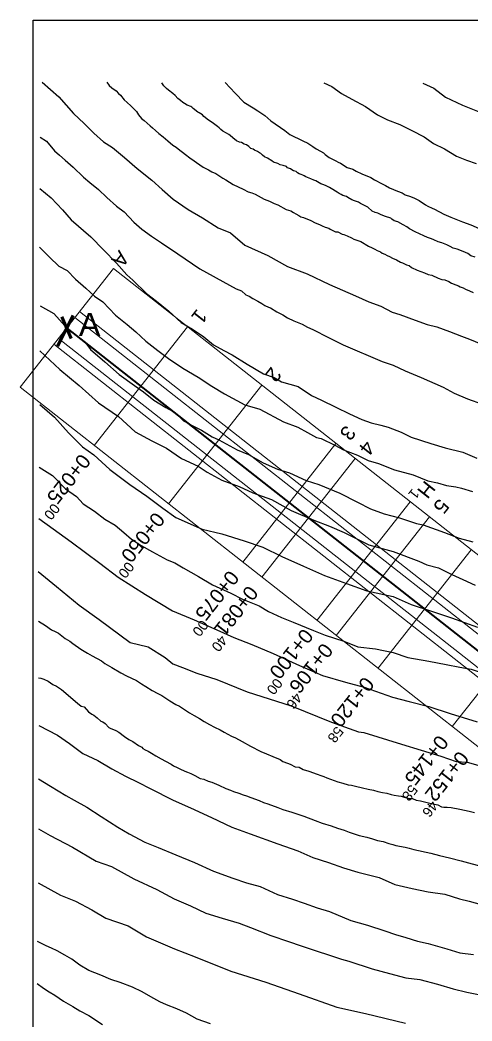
# Model space of a CAD drawing. Header units: millimetres. Extents: x 19067981 to 38137102, y 2652003 to 2652615.
# Drawn here: x 19068697.23 to 19068703.22, y 2652353.03 to 2652366.3 of the extents above; entities that cross this region are included whole.
import ezdxf

# ---------------------------------------------------------------- set-up
doc = ezdxf.new("R2010")
doc.units = ezdxf.units.MM
doc.layers.add('kurp', color=94, linetype='Continuous')
doc.layers.add('Layer1', color=7, linetype='Continuous', lineweight=50)
doc.styles.get("Standard").update_dxf_attribs({"font": 'arial.ttf'})

msp = doc.modelspace()

# ---------------------------------------------------------------- linework, layer by layer
for points in [[(19068697.403, 2652366.299), (19068725.922, 2652366.299), (19068725.922, 2652346.087), (19068697.403, 2652346.087), (19068697.403, 2652366.299)], [(19068697.525, 2652365.477), (19068697.743, 2652365.283), (19068697.937, 2652365.062), (19068698.08, 2652364.926), (19068698.209, 2652364.801), (19068698.338, 2652364.685), (19068698.454, 2652364.609), (19068698.614, 2652364.476), (19068698.784, 2652364.333), (19068698.978, 2652364.177), (19068699.114, 2652364.055), (19068699.261, 2652363.926), (19068699.458, 2652363.79), (19068699.648, 2652363.678), (19068699.853, 2652363.547), (19068700.02, 2652363.479), (19068700.207, 2652363.316), (19068700.513, 2652363.177), (19068700.775, 2652363.034), (19068701.034, 2652362.934), (19068701.33, 2652362.793), (19068701.675, 2652362.643), (19068701.851, 2652362.564), (19068702.01, 2652362.505), (19068702.158, 2652362.426), (19068702.259, 2652362.395), (19068702.463, 2652362.321), (19068702.624, 2652362.263), (19068702.751, 2652362.234), (19068702.919, 2652362.169), (19068703.077, 2652362.108), (19068703.183, 2652362.069), (19068703.432, 2652361.966)], [(19068698.379, 2652365.474), (19068698.412, 2652365.432), (19068698.445, 2652365.402), (19068698.503, 2652365.362), (19068698.536, 2652365.327), (19068698.561, 2652365.304), (19068698.61, 2652365.242), (19068698.651, 2652365.206), (19068698.7, 2652365.16), (19068698.773, 2652365.085), (19068698.801, 2652365.041), (19068698.84, 2652364.996), (19068698.876, 2652364.966), (19068698.956, 2652364.899), (19068698.986, 2652364.869), (19068699.024, 2652364.834), (19068699.067, 2652364.797), (19068699.127, 2652364.75), (19068699.189, 2652364.698), (19068699.253, 2652364.642), (19068699.299, 2652364.614), (19068699.324, 2652364.591), (19068699.423, 2652364.516), (19068699.481, 2652364.472), (19068699.536, 2652364.432), (19068699.569, 2652364.41), (19068699.656, 2652364.349), (19068699.727, 2652364.313), (19068699.772, 2652364.288), (19068699.824, 2652364.263), (19068699.875, 2652364.23), (19068699.918, 2652364.203), (19068699.956, 2652364.179), (19068700.055, 2652364.121), (19068700.121, 2652364.088), (19068700.184, 2652364.056), (19068700.25, 2652364.021), (19068700.3, 2652364.01), (19068700.343, 2652363.989), (19068700.464, 2652363.925), (19068700.536, 2652363.9), (19068700.595, 2652363.866), (19068700.643, 2652363.851), (19068700.754, 2652363.789), (19068700.815, 2652363.769), (19068700.852, 2652363.746), (19068700.882, 2652363.732), (19068700.922, 2652363.707), (19068700.951, 2652363.691), (19068700.985, 2652363.682), (19068701.083, 2652363.642), (19068701.141, 2652363.609), (19068701.198, 2652363.587), (19068701.234, 2652363.573), (19068701.273, 2652363.555), (19068701.322, 2652363.54), (19068701.338, 2652363.528), (19068701.407, 2652363.492), (19068701.44, 2652363.491), (19068701.497, 2652363.461), (19068701.518, 2652363.457), (19068701.563, 2652363.437), (19068701.62, 2652363.413), (19068701.651, 2652363.394), (19068701.691, 2652363.382), (19068701.744, 2652363.363), (19068701.846, 2652363.302), (19068701.896, 2652363.282), (19068701.928, 2652363.261), (19068701.959, 2652363.244), (19068702.004, 2652363.226), (19068702.025, 2652363.21), (19068702.064, 2652363.198), (19068702.093, 2652363.177), (19068702.123, 2652363.167), (19068702.164, 2652363.144), (19068702.215, 2652363.12), (19068702.269, 2652363.09), (19068702.296, 2652363.082), (19068702.324, 2652363.067), (19068702.348, 2652363.056), (19068702.384, 2652363.044), (19068702.414, 2652363.02), (19068702.491, 2652362.983), (19068702.588, 2652362.947), (19068702.637, 2652362.927), (19068702.683, 2652362.917), (19068702.767, 2652362.879), (19068702.816, 2652362.862), (19068702.856, 2652362.855), (19068702.911, 2652362.832), (19068702.944, 2652362.811), (19068703.001, 2652362.788), (19068703.036, 2652362.774), (19068703.061, 2652362.765), (19068703.1, 2652362.75), (19068703.129, 2652362.733), (19068703.183, 2652362.711), (19068703.231, 2652362.686)], [(19068699.946, 2652365.47), (19068700.081, 2652365.33), (19068700.196, 2652365.212), (19068700.318, 2652365.134), (19068700.381, 2652365.094), (19068700.474, 2652365.034), (19068700.552, 2652364.961), (19068700.736, 2652364.833), (19068700.805, 2652364.784), (19068700.977, 2652364.697), (19068701.041, 2652364.665), (19068701.108, 2652364.621), (19068701.151, 2652364.594), (19068701.21, 2652364.563), (19068701.248, 2652364.538), (19068701.271, 2652364.515), (19068701.325, 2652364.479), (19068701.411, 2652364.432), (19068701.446, 2652364.415), (19068701.473, 2652364.401), (19068701.563, 2652364.346), (19068701.639, 2652364.321), (19068701.682, 2652364.294), (19068701.758, 2652364.261), (19068701.876, 2652364.211), (19068701.925, 2652364.18), (19068702.026, 2652364.13), (19068702.07, 2652364.108), (19068702.125, 2652364.074), (19068702.229, 2652364.031), (19068702.291, 2652364.008), (19068702.33, 2652363.983), (19068702.403, 2652363.961), (19068702.455, 2652363.936), (19068702.515, 2652363.907), (19068702.599, 2652363.851), (19068702.63, 2652363.831), (19068702.688, 2652363.806), (19068702.721, 2652363.792), (19068702.841, 2652363.727), (19068702.937, 2652363.687), (19068703.003, 2652363.66), (19068703.092, 2652363.623), (19068703.2, 2652363.586), (19068703.31, 2652363.538)], [(19068701.255, 2652365.467), (19068701.36, 2652365.42), (19068701.487, 2652365.324), (19068701.625, 2652365.25), (19068701.807, 2652365.152), (19068701.965, 2652365.042), (19068702.097, 2652364.978), (19068702.261, 2652364.916), (19068702.418, 2652364.836), (19068702.581, 2652364.753), (19068702.708, 2652364.661), (19068702.85, 2652364.591), (19068703.012, 2652364.494), (19068703.145, 2652364.444), (19068703.272, 2652364.396)], [(19068702.566, 2652365.463), (19068702.712, 2652365.395), (19068702.866, 2652365.276), (19068703.091, 2652365.172), (19068703.355, 2652365.064)], [(19068697.496, 2652364.748), (19068697.583, 2652364.694), (19068697.689, 2652364.567), (19068697.752, 2652364.507), (19068697.829, 2652364.444), (19068697.936, 2652364.349), (19068698.071, 2652364.218), (19068698.157, 2652364.146), (19068698.268, 2652364.055), (19068698.38, 2652363.949), (19068698.509, 2652363.831), (19068698.611, 2652363.755), (19068698.736, 2652363.62), (19068698.844, 2652363.528), (19068698.974, 2652363.434), (19068699.104, 2652363.345), (19068699.32, 2652363.199), (19068699.614, 2652363), (19068700.006, 2652362.787), (19068700.092, 2652362.737), (19068700.163, 2652362.708), (19068700.22, 2652362.658), (19068700.267, 2652362.638), (19068700.314, 2652362.607), (19068700.379, 2652362.572), (19068700.435, 2652362.544), (19068700.474, 2652362.514), (19068700.522, 2652362.495), (19068700.546, 2652362.483), (19068700.631, 2652362.433), (19068700.709, 2652362.39), (19068700.772, 2652362.35), (19068700.858, 2652362.311), (19068700.966, 2652362.27), (19068701.037, 2652362.228), (19068701.108, 2652362.198), (19068701.316, 2652362.09), (19068701.512, 2652361.992), (19068702.025, 2652361.774), (19068702.17, 2652361.723), (19068702.33, 2652361.651), (19068702.544, 2652361.559), (19068702.834, 2652361.431), (19068702.98, 2652361.352), (19068703.157, 2652361.277), (19068703.353, 2652361.209)], [(19068697.495, 2652364.068), (19068697.642, 2652363.941), (19068697.793, 2652363.784), (19068697.91, 2652363.653), (19068698.168, 2652363.425), (19068698.335, 2652363.254), (19068698.508, 2652363.077), (19068698.645, 2652362.92), (19068698.723, 2652362.853), (19068698.905, 2652362.676), (19068699.04, 2652362.572), (19068699.203, 2652362.441), (19068699.367, 2652362.292), (19068699.517, 2652362.201), (19068699.664, 2652362.101), (19068699.793, 2652361.993), (19068699.929, 2652361.921), (19068700.038, 2652361.862), (19068700.241, 2652361.737), (19068700.454, 2652361.609), (19068700.598, 2652361.559), (19068700.693, 2652361.505), (19068700.912, 2652361.442), (19068701.089, 2652361.323), (19068701.222, 2652361.261), (19068701.414, 2652361.166), (19068701.596, 2652361.08), (19068701.757, 2652361.004), (19068701.882, 2652360.96), (19068702.011, 2652360.93), (19068702.104, 2652360.902), (19068702.276, 2652360.836), (19068702.409, 2652360.771), (19068702.669, 2652360.685), (19068702.861, 2652360.629), (19068703.096, 2652360.57), (19068703.282, 2652360.492)], [(19068697.496, 2652362.512), (19068697.68, 2652362.41), (19068697.863, 2652362.201), (19068698.088, 2652362.033), (19068698.164, 2652361.931), (19068698.353, 2652361.769), (19068698.546, 2652361.601), (19068698.746, 2652361.454), (19068698.865, 2652361.369), (19068699.003, 2652361.259), (19068699.16, 2652361.165), (19068699.29, 2652361.092), (19068699.397, 2652360.986), (19068699.526, 2652360.915), (19068699.636, 2652360.861), (19068699.777, 2652360.775), (19068699.864, 2652360.734), (19068700.105, 2652360.604), (19068700.255, 2652360.54), (19068700.451, 2652360.429), (19068700.64, 2652360.348), (19068700.801, 2652360.296), (19068701.018, 2652360.194), (19068701.19, 2652360.144), (19068701.466, 2652360.027), (19068701.702, 2652359.908), (19068701.87, 2652359.819), (19068702.055, 2652359.755), (19068702.258, 2652359.699), (19068702.483, 2652359.625), (19068702.57, 2652359.609), (19068702.854, 2652359.506), (19068703.046, 2652359.432), (19068703.229, 2652359.381)], [(19068697.492, 2652361.916), (19068697.76, 2652361.669), (19068698.013, 2652361.453), (19068698.271, 2652361.227), (19068698.534, 2652361.044), (19068698.755, 2652360.839), (19068698.975, 2652360.723), (19068699.171, 2652360.625), (19068699.371, 2652360.489), (19068699.588, 2652360.384), (19068699.708, 2652360.305), (19068699.903, 2652360.2), (19068700.134, 2652360.116), (19068700.313, 2652360.032), (19068700.56, 2652359.942), (19068700.823, 2652359.8), (19068701.123, 2652359.669), (19068701.328, 2652359.59), (19068701.523, 2652359.506), (19068701.849, 2652359.343), (19068702.17, 2652359.254), (19068702.512, 2652359.128), (19068702.62, 2652359.077), (19068702.773, 2652359.037), (19068702.949, 2652358.951), (19068703.096, 2652358.885), (19068703.257, 2652358.808)], [(19068697.492, 2652361.202), (19068697.687, 2652361.035), (19068697.872, 2652360.829), (19068698.057, 2652360.644), (19068698.207, 2652360.536), (19068698.42, 2652360.343), (19068698.685, 2652360.141), (19068698.909, 2652359.988), (19068699.121, 2652359.831), (19068699.296, 2652359.705), (19068699.642, 2652359.55), (19068699.904, 2652359.491), (19068700.197, 2652359.397), (19068700.448, 2652359.313), (19068700.699, 2652359.188), (19068700.985, 2652359.059), (19068701.264, 2652358.937), (19068701.554, 2652358.832), (19068701.823, 2652358.735), (19068702.17, 2652358.657), (19068702.411, 2652358.552), (19068702.68, 2652358.462), (19068702.945, 2652358.374), (19068703.29, 2652358.253)], [(19068697.486, 2652360.373), (19068697.662, 2652360.264), (19068697.835, 2652360.086), (19068697.981, 2652359.985), (19068698.069, 2652359.888), (19068698.215, 2652359.791), (19068698.356, 2652359.683), (19068698.491, 2652359.604), (19068698.604, 2652359.507), (19068698.706, 2652359.417), (19068698.833, 2652359.336), (19068698.986, 2652359.251), (19068699.178, 2652359.145), (19068699.282, 2652359.105), (19068699.392, 2652359.039), (19068699.595, 2652358.924), (19068699.78, 2652358.813), (19068700.023, 2652358.702), (19068700.176, 2652358.623), (19068700.398, 2652358.535), (19068700.52, 2652358.459), (19068700.692, 2652358.381), (19068700.847, 2652358.318), (19068701.119, 2652358.208), (19068701.271, 2652358.144), (19068701.521, 2652358.065), (19068701.704, 2652357.991), (19068701.938, 2652357.963), (19068702.174, 2652357.917), (19068702.366, 2652357.85), (19068702.645, 2652357.799), (19068702.872, 2652357.755), (19068703.057, 2652357.721), (19068703.203, 2652357.695), (19068703.481, 2652357.604)], [(19068697.473, 2652358.991), (19068697.714, 2652358.791), (19068698.012, 2652358.545), (19068698.281, 2652358.353), (19068698.553, 2652358.15), (19068698.688, 2652358.048), (19068698.929, 2652357.991), (19068699.152, 2652357.848), (19068699.253, 2652357.765), (19068699.382, 2652357.717), (19068699.573, 2652357.642), (19068699.837, 2652357.559), (19068700.238, 2652357.396), (19068700.82, 2652357.209), (19068701.356, 2652356.991), (19068701.711, 2652356.865), (19068701.783, 2652356.857), (19068702.281, 2652356.7), (19068702.804, 2652356.541), (19068703.005, 2652356.472), (19068703.153, 2652356.464), (19068703.466, 2652356.372)], [(19068697.477, 2652358.333), (19068697.569, 2652358.275), (19068697.648, 2652358.218), (19068697.695, 2652358.193), (19068697.74, 2652358.172), (19068697.829, 2652358.103), (19068697.891, 2652358.065), (19068697.932, 2652358.035), (19068698.037, 2652357.959), (19068698.123, 2652357.905), (19068698.185, 2652357.872), (19068698.308, 2652357.806), (19068698.355, 2652357.769), (19068698.446, 2652357.718), (19068698.567, 2652357.646), (19068698.643, 2652357.607), (19068698.775, 2652357.544), (19068698.839, 2652357.5), (19068698.897, 2652357.466), (19068698.982, 2652357.412), (19068699.056, 2652357.374), (19068699.108, 2652357.346), (19068699.214, 2652357.274), (19068699.296, 2652357.228), (19068699.344, 2652357.203), (19068699.476, 2652357.116), (19068699.538, 2652357.082), (19068699.606, 2652357.039), (19068699.67, 2652357), (19068699.742, 2652356.963), (19068699.808, 2652356.928), (19068699.88, 2652356.89), (19068699.934, 2652356.859), (19068700.033, 2652356.807), (19068700.084, 2652356.783), (19068700.172, 2652356.737), (19068700.282, 2652356.674), (19068700.421, 2652356.604), (19068700.493, 2652356.575), (19068700.578, 2652356.536), (19068700.675, 2652356.496), (19068700.713, 2652356.473), (19068700.775, 2652356.447), (19068700.808, 2652356.434), (19068700.876, 2652356.401), (19068700.926, 2652356.395), (19068700.982, 2652356.367), (19068701.057, 2652356.341), (19068701.167, 2652356.303), (19068701.213, 2652356.284), (19068701.255, 2652356.272), (19068701.295, 2652356.254), (19068701.344, 2652356.238), (19068701.441, 2652356.201), (19068701.505, 2652356.183), (19068701.576, 2652356.16), (19068701.622, 2652356.159), (19068701.672, 2652356.143), (19068701.764, 2652356.123), (19068701.843, 2652356.106), (19068701.912, 2652356.093), (19068701.969, 2652356.075), (19068702.031, 2652356.062), (19068702.09, 2652356.05), (19068702.146, 2652356.035), (19068702.187, 2652356.026), (19068702.242, 2652356.017), (19068702.276, 2652356.01), (19068702.316, 2652356), (19068702.382, 2652355.981), (19068702.428, 2652355.979), (19068702.476, 2652355.96), (19068702.534, 2652355.949), (19068702.606, 2652355.932), (19068702.657, 2652355.918), (19068702.762, 2652355.896), (19068702.813, 2652355.869), (19068702.845, 2652355.868), (19068702.886, 2652355.866), (19068702.942, 2652355.861), (19068703.054, 2652355.841), (19068703.179, 2652355.812), (19068703.251, 2652355.795)], [(19068697.474, 2652357.58), (19068697.507, 2652357.576), (19068697.548, 2652357.563), (19068697.604, 2652357.537), (19068697.664, 2652357.492), (19068697.713, 2652357.47), (19068697.779, 2652357.424), (19068697.994, 2652357.245), (19068698.041, 2652357.203), (19068698.08, 2652357.195), (19068698.137, 2652357.128), (19068698.182, 2652357.099), (19068698.21, 2652357.086), (19068698.253, 2652357.051), (19068698.3, 2652357.005), (19068698.327, 2652356.999), (19068698.36, 2652356.973), (19068698.408, 2652356.924), (19068698.435, 2652356.907), (19068698.467, 2652356.896), (19068698.501, 2652356.881), (19068698.54, 2652356.86), (19068698.613, 2652356.802), (19068698.674, 2652356.765), (19068698.723, 2652356.738), (19068698.798, 2652356.682), (19068698.842, 2652356.66), (19068698.859, 2652356.642), (19068698.89, 2652356.628), (19068698.929, 2652356.61), (19068698.97, 2652356.581), (19068699.031, 2652356.546), (19068699.098, 2652356.507), (19068699.157, 2652356.474), (19068699.231, 2652356.434), (19068699.262, 2652356.412), (19068699.312, 2652356.392), (19068699.348, 2652356.375), (19068699.412, 2652356.345), (19068699.448, 2652356.328), (19068699.495, 2652356.31), (19068699.548, 2652356.284), (19068699.618, 2652356.248), (19068699.666, 2652356.237), (19068699.724, 2652356.212), (19068699.769, 2652356.197), (19068699.864, 2652356.157), (19068699.956, 2652356.113), (19068700.017, 2652356.093), (19068700.059, 2652356.074), (19068700.129, 2652356.052), (19068700.184, 2652356.028), (19068700.232, 2652356.015), (19068700.287, 2652355.994), (19068700.397, 2652355.956), (19068700.456, 2652355.927), (19068700.513, 2652355.912), (19068700.645, 2652355.86), (19068700.713, 2652355.835), (19068700.832, 2652355.8), (19068700.911, 2652355.774), (19068700.991, 2652355.745), (19068701.138, 2652355.689), (19068701.231, 2652355.655), (19068701.353, 2652355.617), (19068701.433, 2652355.589), (19068701.524, 2652355.561), (19068701.591, 2652355.536), (19068701.724, 2652355.492), (19068701.824, 2652355.467), (19068701.899, 2652355.445), (19068701.966, 2652355.423), (19068702.039, 2652355.409), (19068702.115, 2652355.385), (19068702.168, 2652355.371), (19068702.209, 2652355.359), (19068702.33, 2652355.334), (19068702.382, 2652355.324), (19068702.445, 2652355.307), (19068702.673, 2652355.254), (19068702.787, 2652355.227), (19068702.918, 2652355.193), (19068703.071, 2652355.153), (19068703.382, 2652355.071)], [(19068697.479, 2652356.95), (19068697.728, 2652356.822), (19068697.885, 2652356.711), (19068698.064, 2652356.578), (19068698.263, 2652356.484), (19068698.445, 2652356.372), (19068698.628, 2652356.275), (19068698.801, 2652356.191), (19068698.956, 2652356.112), (19068699.26, 2652355.958), (19068699.487, 2652355.857), (19068699.768, 2652355.727), (19068700.037, 2652355.6), (19068700.277, 2652355.513), (19068700.647, 2652355.378), (19068700.909, 2652355.286), (19068701.107, 2652355.2), (19068701.314, 2652355.133), (19068701.513, 2652355.063), (19068701.703, 2652355.003), (19068701.986, 2652354.932), (19068702.193, 2652354.84), (19068702.425, 2652354.788), (19068702.636, 2652354.744), (19068702.857, 2652354.711), (19068703.049, 2652354.651), (19068703.178, 2652354.619), (19068703.386, 2652354.563)], [(19068697.476, 2652355.577), (19068697.632, 2652355.492), (19068697.924, 2652355.336), (19068698.239, 2652355.152), (19068698.444, 2652355.079), (19068698.74, 2652354.916), (19068699.042, 2652354.776), (19068699.27, 2652354.652), (19068699.488, 2652354.558), (19068699.693, 2652354.459), (19068699.908, 2652354.394), (19068700.133, 2652354.327), (19068700.281, 2652354.271), (19068700.552, 2652354.165), (19068700.784, 2652354.084), (19068700.954, 2652354.028), (19068701.152, 2652353.961), (19068701.327, 2652353.903), (19068701.487, 2652353.852), (19068701.584, 2652353.823), (19068701.893, 2652353.724), (19068702.125, 2652353.661), (19068702.341, 2652353.603), (19068702.525, 2652353.583), (19068702.759, 2652353.52), (19068702.966, 2652353.459), (19068703.148, 2652353.413), (19068703.434, 2652353.356)], [(19068697.471, 2652354.862), (19068697.769, 2652354.701), (19068697.965, 2652354.618), (19068698.18, 2652354.504), (19068698.367, 2652354.394), (19068698.662, 2652354.293), (19068698.906, 2652354.147), (19068699.278, 2652353.99), (19068699.552, 2652353.883), (19068700.021, 2652353.691), (19068700.486, 2652353.545), (19068700.926, 2652353.393), (19068701.427, 2652353.215), (19068701.805, 2652353.129), (19068702.337, 2652353.005)], [(19068699.752, 2652352.992), (19068699.576, 2652353.057), (19068699.436, 2652353.136), (19068699.308, 2652353.191), (19068699.169, 2652353.248), (19068699.084, 2652353.287), (19068698.964, 2652353.354), (19068698.849, 2652353.416), (19068698.721, 2652353.481), (19068698.557, 2652353.542), (19068698.434, 2652353.582), (19068698.299, 2652353.64), (19068698.141, 2652353.699), (19068698.025, 2652353.772), (19068697.916, 2652353.851), (19068697.826, 2652353.904), (19068697.721, 2652353.961), (19068697.646, 2652353.998), (19068697.579, 2652354.03), (19068697.462, 2652354.087)], [(19068697.459, 2652353.529), (19068697.541, 2652353.468), (19068697.617, 2652353.42), (19068697.693, 2652353.373), (19068697.806, 2652353.295), (19068697.931, 2652353.225), (19068698.021, 2652353.165), (19068698.142, 2652353.104), (19068698.321, 2652352.987)]]:
    msp.add_lwpolyline(points)
at = {"color": 61}
for points in [[(19068703.259, 2652363.157), (19068703.2, 2652363.174), (19068703.162, 2652363.206), (19068703.099, 2652363.23), (19068703.021, 2652363.26), (19068702.965, 2652363.275), (19068702.927, 2652363.296), (19068702.885, 2652363.319), (19068702.817, 2652363.344), (19068702.769, 2652363.359), (19068702.711, 2652363.387), (19068702.678, 2652363.4), (19068702.628, 2652363.415), (19068702.579, 2652363.441), (19068702.522, 2652363.466), (19068702.463, 2652363.494), (19068702.39, 2652363.532), (19068702.355, 2652363.556), (19068702.306, 2652363.586), (19068702.233, 2652363.623), (19068702.187, 2652363.639), (19068702.154, 2652363.659), (19068702.141, 2652363.672), (19068702.071, 2652363.695), (19068702.014, 2652363.717), (19068701.97, 2652363.739), (19068701.933, 2652363.748), (19068701.893, 2652363.767), (19068701.838, 2652363.818), (19068701.739, 2652363.868), (19068701.712, 2652363.883), (19068701.658, 2652363.901), (19068701.624, 2652363.918), (19068701.573, 2652363.945), (19068701.555, 2652363.959), (19068701.507, 2652363.975), (19068701.484, 2652363.985), (19068701.455, 2652364.002), (19068701.432, 2652364.016), (19068701.41, 2652364.031), (19068701.375, 2652364.053), (19068701.33, 2652364.078), (19068701.283, 2652364.1), (19068701.253, 2652364.116), (19068701.216, 2652364.126), (19068701.169, 2652364.153), (19068701.147, 2652364.166), (19068701.122, 2652364.177), (19068701.08, 2652364.196), (19068701.037, 2652364.214), (19068701.014, 2652364.219), (19068700.992, 2652364.232), (19068700.977, 2652364.241), (19068700.956, 2652364.252), (19068700.927, 2652364.259), (19068700.906, 2652364.274), (19068700.886, 2652364.29), (19068700.852, 2652364.302), (19068700.829, 2652364.315), (19068700.813, 2652364.328), (19068700.771, 2652364.341), (19068700.758, 2652364.357), (19068700.716, 2652364.369), (19068700.677, 2652364.38), (19068700.646, 2652364.399), (19068700.589, 2652364.416), (19068700.567, 2652364.432), (19068700.508, 2652364.469), (19068700.467, 2652364.485), (19068700.443, 2652364.509), (19068700.418, 2652364.529), (19068700.4, 2652364.538), (19068700.374, 2652364.556), (19068700.336, 2652364.574), (19068700.319, 2652364.587), (19068700.288, 2652364.597), (19068700.26, 2652364.625), (19068700.228, 2652364.645), (19068700.201, 2652364.655), (19068700.163, 2652364.675), (19068700.138, 2652364.679), (19068700.098, 2652364.698), (19068700.047, 2652364.736), (19068700.012, 2652364.768), (19068699.998, 2652364.783), (19068699.964, 2652364.799), (19068699.918, 2652364.827), (19068699.89, 2652364.85), (19068699.867, 2652364.872), (19068699.845, 2652364.89), (19068699.776, 2652364.939), (19068699.728, 2652364.972), (19068699.664, 2652365.022), (19068699.646, 2652365.041), (19068699.605, 2652365.07), (19068699.587, 2652365.079), (19068699.525, 2652365.125), (19068699.508, 2652365.145), (19068699.492, 2652365.153), (19068699.444, 2652365.171), (19068699.411, 2652365.191), (19068699.388, 2652365.208), (19068699.357, 2652365.231), (19068699.322, 2652365.26), (19068699.284, 2652365.297), (19068699.254, 2652365.326), (19068699.196, 2652365.368), (19068699.169, 2652365.393), (19068699.137, 2652365.427), (19068699.118, 2652365.452), (19068699.108, 2652365.467)], [(19068697.488, 2652363.29), (19068697.623, 2652363.154), (19068697.745, 2652363.036), (19068697.856, 2652362.978), (19068697.966, 2652362.863), (19068698.102, 2652362.745), (19068698.218, 2652362.639), (19068698.329, 2652362.566), (19068698.494, 2652362.388), (19068698.651, 2652362.265), (19068698.763, 2652362.166), (19068698.897, 2652362.043), (19068699.056, 2652361.921), (19068699.196, 2652361.811), (19068699.387, 2652361.687), (19068699.588, 2652361.564), (19068699.772, 2652361.446), (19068699.94, 2652361.346), (19068700.21, 2652361.198), (19068700.408, 2652361.142), (19068700.718, 2652360.975), (19068700.908, 2652360.901), (19068701.036, 2652360.833), (19068701.155, 2652360.765), (19068701.217, 2652360.754), (19068701.398, 2652360.665), (19068701.513, 2652360.603), (19068701.699, 2652360.531), (19068701.84, 2652360.463), (19068701.977, 2652360.422), (19068702.192, 2652360.337), (19068702.438, 2652360.269), (19068702.63, 2652360.193), (19068702.76, 2652360.167), (19068702.88, 2652360.13), (19068703.001, 2652360.111), (19068703.077, 2652360.093), (19068703.223, 2652360.048)], [(19068697.479, 2652359.691), (19068697.672, 2652359.557), (19068697.907, 2652359.381), (19068698.286, 2652359.1), (19068698.53, 2652358.915), (19068698.892, 2652358.684), (19068699.25, 2652358.469), (19068699.539, 2652358.35), (19068699.835, 2652358.215), (19068700.063, 2652358.117), (19068700.3, 2652358.024), (19068700.582, 2652357.902), (19068700.934, 2652357.742), (19068701.235, 2652357.61), (19068701.542, 2652357.524), (19068701.787, 2652357.458), (19068702.164, 2652357.323), (19068702.382, 2652357.268), (19068702.643, 2652357.202), (19068702.927, 2652357.108), (19068703.285, 2652356.997)], [(19068697.477, 2652356.242), (19068697.633, 2652356.145), (19068697.838, 2652356.021), (19068697.95, 2652355.959), (19068698.114, 2652355.865), (19068698.307, 2652355.741), (19068698.527, 2652355.6), (19068698.676, 2652355.513), (19068698.885, 2652355.401), (19068699.059, 2652355.333), (19068699.294, 2652355.233), (19068699.542, 2652355.132), (19068699.793, 2652355.017), (19068700.048, 2652354.924), (19068700.23, 2652354.862), (19068700.409, 2652354.813), (19068700.639, 2652354.708), (19068700.837, 2652354.648), (19068700.995, 2652354.592), (19068701.165, 2652354.53), (19068701.328, 2652354.482), (19068701.61, 2652354.364), (19068701.831, 2652354.301), (19068702.062, 2652354.226), (19068702.205, 2652354.18), (19068702.338, 2652354.138), (19068702.495, 2652354.088), (19068702.635, 2652354.057), (19068702.881, 2652353.99), (19068703.056, 2652353.936), (19068703.236, 2652353.911)]]:
    msp.add_lwpolyline(points, dxfattribs=at)
at = {"color": 2, "lineweight": 35}
msp.add_lwpolyline([(19068697.849, 2652362.217), (19068707.383, 2652354.725)], dxfattribs=at)
at = {"layer": 'kurp', "color": 4, "lineweight": 5}
for p, q in [((19068697.231, 2652361.431), (19068698.467, 2652363.004)), ((19068698.214, 2652360.659), (19068699.45, 2652362.231)), ((19068699.197, 2652359.886), (19068700.433, 2652361.459)), ((19068700.18, 2652359.114), (19068701.415, 2652360.686)), ((19068700.434, 2652358.914), (19068701.669, 2652360.487)), ((19068701.162, 2652358.342), (19068702.398, 2652359.914)), ((19068701.416, 2652358.142), (19068702.652, 2652359.714)), ((19068701.971, 2652357.706), (19068703.207, 2652359.278)), ((19068702.954, 2652356.933), (19068704.19, 2652358.506))]:
    msp.add_line(p, q, dxfattribs=at)
at = {"layer": 'kurp', "color": 5, "lineweight": 0}
for points in [[(19068698.467, 2652363.004), (19068708.001, 2652355.51, 0.269039), (19068719.428, 2652353.895), (19068722.287, 2652355.054)], [(19068697.231, 2652361.431), (19068706.766, 2652353.938, 0.269039), (19068720.18, 2652352.041), (19068723.039, 2652353.201)]]:
    msp.add_lwpolyline(points, format="xyb", dxfattribs=at)
at = {"layer": 'kurp', "lineweight": 0}
for points in [[(19068698.019, 2652362.434), (19068707.553, 2652354.94, 0.269039), (19068719.701, 2652353.223), (19068722.559, 2652354.382)], [(19068697.957, 2652362.355), (19068707.492, 2652354.862, 0.269039), (19068719.738, 2652353.13), (19068722.597, 2652354.289)], [(19068697.679, 2652362.001), (19068707.214, 2652354.508, 0.269039), (19068719.907, 2652352.713), (19068722.766, 2652353.872)], [(19068697.741, 2652362.08), (19068707.275, 2652354.587, 0.269039), (19068719.87, 2652352.806), (19068722.729, 2652353.965)]]:
    msp.add_lwpolyline(points, format="xyb", dxfattribs=at)
at = {"layer": 'Layer1'}
for p, q in [((19068697.934, 2652362.382), (19068697.725, 2652361.978)), ((19068697.934, 2652362.382), (19068697.725, 2652361.978)), ((19068697.934, 2652362.382), (19068697.725, 2652361.978)), ((19068697.786, 2652362.366), (19068697.908, 2652362.077)), ((19068697.786, 2652362.366), (19068697.908, 2652362.077)), ((19068697.786, 2652362.366), (19068697.908, 2652362.077))]:
    msp.add_line(p, q, dxfattribs=at)

# ---------------------------------------------------------------- texts
at = {"insert": (19068698.011, 2652362.418), "char_height": 0.305, "attachment_point": 1}
msp.add_mtext('A', dxfattribs=at)
at = {"layer": 'kurp', "color": 4, "lineweight": 0, "ltscale": 0.2, "insert": (19068698.563, 2652363.131), "char_height": 0.19, "attachment_point": 5, "rotation": 231.836}
msp.add_mtext('\\A1;{\\C0;A}', dxfattribs=at)
at = {"layer": 'kurp', "color": 0, "lineweight": 0, "ltscale": 0.2, "char_height": 0.19, "attachment_point": 5, "rotation": 231.836}
for s, insert in [('\\A1;1', (19068699.607, 2652362.366)), ('\\A1;2', (19068700.589, 2652361.598)), ('\\A1;3', (19068701.572, 2652360.825)), ('\\A1;4', (19068701.826, 2652360.626)), ('\\A1;0+025{\\H0.7x;\\S00^ ;}', (19068697.837, 2652360.113)), ('\\A1;H{\\H0.7x;\\S^ 1;}', (19068702.555, 2652360.053)), ('\\A1;5', (19068702.809, 2652359.853)), ('\\A1;0+050{\\H0.7x;\\S00^ ;}', (19068698.82, 2652359.34)), ('\\A1;0+075{\\H0.7x;\\S00^ ;}', (19068699.802, 2652358.568)), ('\\A1;0+081{\\H0.7x;\\S40^ ;}', (19068700.055, 2652358.366)), ('\\A1;0+100{\\H0.7x;\\S00^ ;}', (19068700.785, 2652357.796)), ('\\A1;0+106{\\H0.7x;\\S46^ ;}', (19068701.046, 2652357.605)), ('\\A1;0+120{\\H0.7x;\\S58^ ;}', (19068701.592, 2652357.158)), ('\\A1;0+145{\\H0.7x;\\S58^ ;}', (19068702.575, 2652356.385)), ('\\A1;0+152{\\H0.7x;\\S46^ ;}', (19068702.845, 2652356.173))]:
    msp.add_mtext(s, dxfattribs=dict(at, insert=insert))

doc.saveas('drawing.dxf')
